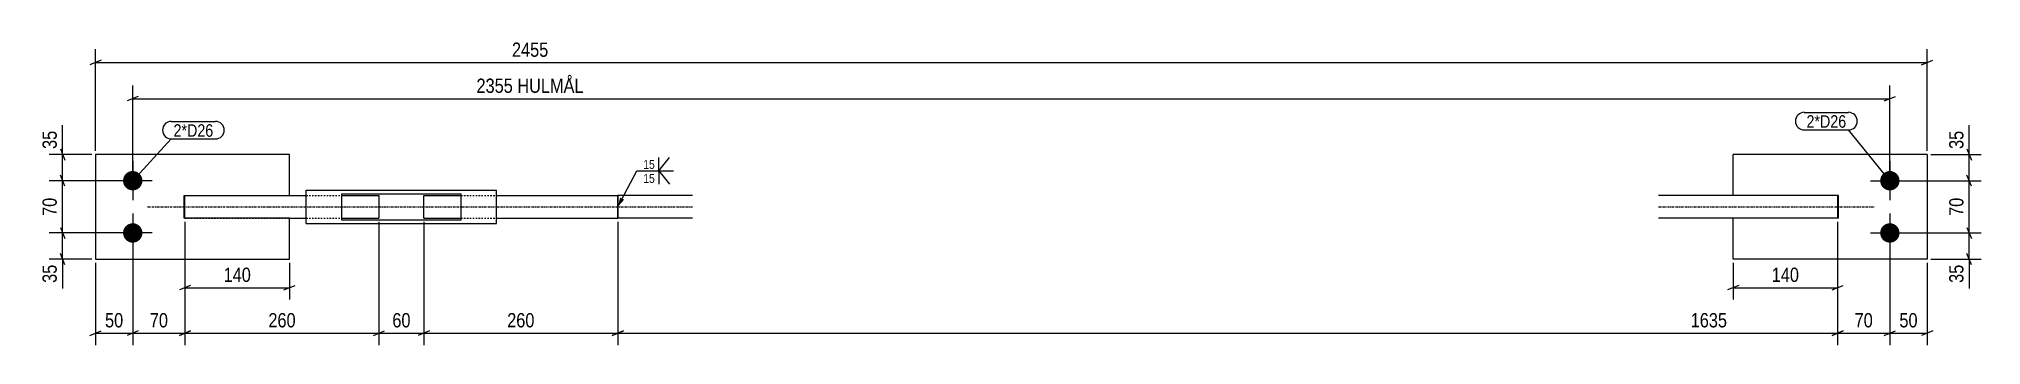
# Model space of a CAD drawing. Header units: millimetres. Extents: x 8 to 11438, y -13 to 422.
# Drawn here: x 8 to 2611, y 12 to 422 of the extents above.
import ezdxf

# ---------------------------------------------------------------- set-up
doc = ezdxf.new("R2010")
doc.units = ezdxf.units.MM
doc.linetypes.add('DXK_LINE_DOT2', pattern=[3.9198, 1.9599, -1.9599])
doc.linetypes.add('DXK_LINE_DOT3', pattern=[5.9187, 2.979, -0.9799, 0.9799, -0.9799])
for name, color, linetype in [('MÅLSÆTNING', 7, 'Continuous'), ('STÅL', 7, 'Continuous'), ('TEKST', 7, 'Continuous')]:
    doc.layers.add(name, color=color, linetype=linetype)
doc.styles.add('Arial Narrow', font='ARIALN.TTF', dxfattribs={"height": 0.2})

msp = doc.modelspace()

# ---------------------------------------------------------------- hatches: boundary and pattern name
at = {"layer": 'STÅL', "linetype": 'Continuous'}
for points in [[(133.8, 219.3, -1), (133.8, 245.3, -1)], [(2488.5, 245.3, -1), (2488.5, 219.3, -1)], [(133.8, 149.3, -1), (133.8, 175.3, -1)], [(2488.5, 175.3, -1), (2488.5, 149.3, -1)]]:
    msp.add_hatch(color=96, dxfattribs=at).paths.add_polyline_path(points)
at = {"layer": 'TEKST', "linetype": 'Continuous'}
msp.add_hatch(color=3, dxfattribs=at).paths.add_polyline_path([(792.4, 206.9), (783.8, 197.3), (786.9, 209.8)])

# ---------------------------------------------------------------- linework, layer by layer
at = {"layer": 'MÅLSÆTNING', "color": 7, "linetype": 'Continuous'}
for p, q in [((91.3, 393.6), (76.3, 387.6)), ((83.8, 272.3), (83.8, 408.3)), ((83.8, 390.6), (2538.5, 390.6)), ((2531, 387.6), (2546, 393.6)), ((2538.5, 272.3), (2538.5, 408.3)), ((141.3, 345.2), (126.3, 339.2)), ((133.8, 237.3), (133.8, 360)), ((133.8, 342.2), (2488.5, 342.2)), ((2481, 339.2), (2496, 345.2)), ((2488.5, 237.3), (2488.5, 360)), ((78.8, 267.3), (22, 267.3)), ((36.8, 274.8), (42.8, 259.8)), ((39.8, 232.3), (39.8, 267.3)), ((2543.5, 267.3), (2610.8, 267.3)), ((2591.8, 274.8), (2597.8, 259.8)), ((2594.8, 232.3), (2594.8, 267.3)), ((42.8, 224.8), (36.8, 239.8)), ((42.8, 224.8), (36.8, 239.8)), ((2597.8, 224.8), (2591.8, 239.8)), ((128.8, 232.3), (22, 232.3)), ((128.8, 232.3), (22, 232.3)), ((39.8, 162.3), (39.8, 232.3)), ((2493.5, 232.3), (2610.8, 232.3)), ((2493.5, 232.3), (2610.8, 232.3)), ((2594.8, 162.3), (2594.8, 232.3)), ((128.8, 162.3), (22, 162.3)), ((128.8, 162.3), (22, 162.3)), ((36.8, 169.8), (42.8, 154.8)), ((39.8, 127.3), (39.8, 162.3)), ((133.8, 157.3), (133.8, 12)), ((133.8, 157.3), (133.8, 12)), ((203.8, 177.3), (203.8, 73)), ((203.8, 177.3), (203.8, 12)), ((203.8, 177.3), (203.8, 12)), ((463.8, 177.3), (463.8, 12)), ((463.8, 177.3), (463.8, 12)), ((523.8, 177.3), (523.8, 12)), ((523.8, 177.3), (523.8, 12)), ((783.8, 177.3), (783.8, 12)), ((783.8, 177.3), (783.8, 12)), ((2418.5, 177.3), (2418.5, 12)), ((2418.5, 177.3), (2418.5, 12)), ((2418.5, 177.3), (2418.5, 73)), ((2488.5, 157.3), (2488.5, 12)), ((2493.5, 162.3), (2610.8, 162.3)), ((2493.5, 162.3), (2610.8, 162.3)), ((2591.8, 169.8), (2597.8, 154.8)), ((2594.8, 127.3), (2594.8, 162.3)), ((42.8, 119.8), (36.8, 134.8)), ((2597.8, 119.8), (2591.8, 134.8)), ((78.8, 127.3), (22, 127.3)), ((83.8, 122.3), (83.8, 12)), ((343.8, 122.3), (343.8, 73)), ((2278.5, 122.3), (2278.5, 73)), ((2538.5, 122.3), (2538.5, 12)), ((2543.5, 127.3), (2610.8, 127.3)), ((211.3, 92), (196.3, 86)), ((203.8, 89), (343.8, 89)), ((336.3, 86), (351.3, 92)), ((2286, 92), (2271, 86)), ((2278.5, 89), (2418.5, 89)), ((2411, 86), (2426, 92)), ((76.3, 25), (91.3, 31)), ((83.8, 28), (133.8, 28)), ((141.3, 31), (126.3, 25)), ((133.8, 28), (203.8, 28)), ((211.3, 31), (196.3, 25)), ((196.3, 25), (211.3, 31)), ((203.8, 28), (463.8, 28)), ((456.3, 25), (471.3, 31)), ((463.8, 28), (523.8, 28)), ((531.3, 31), (516.3, 25)), ((531.3, 31), (516.3, 25)), ((523.8, 28), (783.8, 28)), ((791.3, 31), (776.3, 25)), ((776.3, 25), (791.3, 31)), ((783.8, 28), (2418.5, 28)), ((2411, 25), (2426, 31)), ((2426, 31), (2411, 25)), ((2481, 25), (2496, 31)), ((2488.5, 28), (2538.5, 28)), ((2546, 31), (2531, 25))]:
    msp.add_line(p, q, dxfattribs=at)
at = {"layer": 'STÅL', "color": 2, "linetype": 'Continuous'}
for p, q in [((343.8, 267.3), (83.8, 267.3)), ((83.8, 267.3), (83.8, 127.3)), ((343.8, 212.3), (343.8, 267.3)), ((2538.5, 267.3), (2278.5, 267.3)), ((2278.5, 212.3), (2278.5, 267.3)), ((2538.5, 267.3), (2538.5, 127.3)), ((202.8, 182.3), (202.8, 212.3)), ((202.8, 212.3), (343.8, 212.3)), ((203.8, 184.3), (203.8, 212.3)), ((343.8, 212.3), (366.3, 212.3)), ((366.3, 219.8), (621.3, 219.8)), ((366.3, 174.8), (366.3, 219.8)), ((413.8, 214.8), (573.8, 214.8)), ((413.8, 214.8), (413.8, 179.8)), ((413.8, 212.3), (463.8, 212.3)), ((463.8, 212.3), (463.8, 182.3)), ((523.8, 212.3), (573.8, 212.3)), ((523.8, 184.3), (523.8, 212.3)), ((573.8, 179.8), (573.8, 214.8)), ((621.3, 174.8), (621.3, 219.8)), ((621.3, 212.3), (783.8, 212.3)), ((883.8, 212.3), (783.8, 212.3)), ((783.8, 182.3), (783.8, 212.3)), ((783.8, 212.3), (783.8, 182.3)), ((2278.5, 212.3), (2178.5, 212.3)), ((2419.5, 212.3), (2278.5, 212.3)), ((2418.5, 212.3), (2418.5, 182.3)), ((2419.5, 182.3), (2419.5, 212.3)), ((343.8, 182.3), (202.8, 182.3)), ((203.8, 182.3), (203.8, 184.3)), ((343.8, 127.3), (343.8, 182.3)), ((343.8, 182.3), (366.3, 182.3)), ((413.8, 182.3), (463.8, 182.3)), ((523.8, 182.3), (523.8, 184.3)), ((523.8, 182.3), (573.8, 182.3)), ((621.3, 182.3), (783.8, 182.3)), ((883.8, 182.3), (783.8, 182.3)), ((2278.5, 182.3), (2178.5, 182.3)), ((2278.5, 127.3), (2278.5, 182.3)), ((2419.5, 182.3), (2278.5, 182.3)), ((366.3, 174.8), (621.3, 174.8)), ((413.8, 179.8), (573.8, 179.8)), ((83.8, 127.3), (343.8, 127.3)), ((2538.5, 127.3), (2278.5, 127.3))]:
    msp.add_line(p, q, dxfattribs=at)
at = {"layer": 'STÅL', "color": 96, "linetype": 'Continuous'}
for p, q in [((133.8, 258.3), (133.8, 206.3)), ((2488.5, 258.3), (2488.5, 206.3)), ((159.8, 232.3), (107.8, 232.3)), ((2462.5, 232.3), (2514.5, 232.3)), ((133.8, 188.3), (133.8, 136.3)), ((2488.5, 188.3), (2488.5, 136.3)), ((159.8, 162.3), (107.8, 162.3)), ((2462.5, 162.3), (2514.5, 162.3))]:
    msp.add_line(p, q, dxfattribs=at)
at = {"layer": 'STÅL', "color": 7, "linetype": 'DXK_LINE_DOT2'}
for p, q in [((203.8, 212.3), (343.8, 212.3)), ((366.3, 212.3), (413.8, 212.3)), ((573.8, 212.3), (621.3, 212.3)), ((2418.5, 212.3), (2278.5, 212.3)), ((203.8, 182.3), (343.8, 182.3)), ((366.3, 182.3), (413.8, 182.3)), ((573.8, 182.3), (621.3, 182.3)), ((2418.5, 182.3), (2278.5, 182.3))]:
    msp.add_line(p, q, dxfattribs=at)
at = {"layer": 'STÅL', "color": 7, "linetype": 'DXK_LINE_DOT3'}
for p, q in [((153.8, 197.3), (316.3, 197.3)), ((316.3, 197.3), (473.8, 197.3)), ((473.8, 197.3), (833.8, 197.3)), ((833.8, 197.3), (883.8, 197.3)), ((2178.5, 197.3), (2468.5, 197.3))]:
    msp.add_line(p, q, dxfattribs=at)

# ---------------------------------------------------------------- wipeouts: each hides what was drawn before it
at = {"color": 0}
for points in [[(2430.1, 303.3), (2430.1, 320.8), (2376.8, 320.8), (2376.8, 303.3)], [(241.7, 291.2), (241.7, 308.7), (188.5, 308.7), (188.5, 291.2)], [(834.4, 247.2), (834.4, 261.7), (817.1, 261.7), (817.1, 247.2)]]:
    msp.add_wipeout(points, dxfattribs=at).dxf.layer = 'TEKST'

# ---------------------------------------------------------------- next in the draw order: linework, layer by layer
at = {"layer": 'TEKST', "color": 3, "linetype": 'Continuous'}
for q in [(853, 263.6), (838.7, 263.6)]:
    msp.add_line((838.7, 245.7), q, dxfattribs=at)

# ---------------------------------------------------------------- next in the draw order: wipeouts: each hides what was drawn before it
at = {"color": 0}
for points, layer in [([(694.7, 394.3), (694.7, 422.3), (638, 422.3), (638, 394.3)], 'MÅLSÆTNING'), ([(742.2, 346), (742.2, 374), (590.5, 374), (590.5, 346)], 'MÅLSÆTNING'), ([(36, 303.2), (8, 303.2), (8, 270.8), (36, 270.8)], 'MÅLSÆTNING'), ([(2591.1, 303.2), (2563.1, 303.2), (2563.1, 270.8), (2591.1, 270.8)], 'MÅLSÆTNING'), ([(36, 213.5), (8, 213.5), (8, 181.1), (36, 181.1)], 'MÅLSÆTNING'), ([(2591.1, 213.5), (2563.1, 213.5), (2563.1, 181.1), (2591.1, 181.1)], 'MÅLSÆTNING'), ([(36, 123.8), (8, 123.8), (8, 91.4), (36, 91.4)], 'MÅLSÆTNING'), ([(296.1, 92.7), (296.1, 120.7), (251.6, 120.7), (251.6, 92.7)], 'MÅLSÆTNING'), ([(2370.7, 92.7), (2370.7, 120.7), (2326.2, 120.7), (2326.2, 92.7)], 'MÅLSÆTNING'), ([(2591.1, 123.8), (2563.1, 123.8), (2563.1, 91.4), (2591.1, 91.4)], 'MÅLSÆTNING'), ([(185, 31.8), (185, 59.8), (152.7, 59.8), (152.7, 31.8)], 'MÅLSÆTNING'), ([(356.1, 31.8), (356.1, 59.8), (311.6, 59.8), (311.6, 31.8)], 'MÅLSÆTNING'), ([(510, 31.8), (510, 59.8), (477.7, 59.8), (477.7, 31.8)], 'MÅLSÆTNING'), ([(676.1, 31.8), (676.1, 59.8), (631.6, 59.8), (631.6, 31.8)], 'MÅLSÆTNING'), ([(2274.3, 31.8), (2274.3, 59.8), (2217.6, 59.8), (2217.6, 31.8)], 'MÅLSÆTNING'), ([(2529.7, 31.8), (2529.7, 59.8), (2497.3, 59.8), (2497.3, 31.8)], 'MÅLSÆTNING'), ([(2430.1, 303.3), (2430.1, 320.8), (2376.8, 320.8), (2376.8, 303.3)], 'TEKST'), ([(241.7, 291.2), (241.7, 308.7), (188.5, 308.7), (188.5, 291.2)], 'TEKST')]:
    msp.add_wipeout(points, dxfattribs=at).dxf.layer = layer

# ---------------------------------------------------------------- next in the draw order: linework, layer by layer
at = {"layer": 'MÅLSÆTNING', "color": 7, "linetype": 'Continuous'}
for p, q in [((39.8, 267.3), (39.8, 306.7)), ((39.8, 267.3), (39.8, 306.7)), ((2594.8, 267.3), (2594.8, 306.7)), ((2594.8, 267.3), (2594.8, 306.7)), ((2597.8, 224.8), (2591.8, 239.8)), ((36.8, 169.8), (42.8, 154.8)), ((2488.5, 157.3), (2488.5, 12)), ((2591.8, 169.8), (2597.8, 154.8)), ((39.8, 127.3), (39.8, 87.9)), ((39.8, 127.3), (39.8, 87.9)), ((2594.8, 127.3), (2594.8, 87.9)), ((2594.8, 127.3), (2594.8, 87.9)), ((141.3, 31), (126.3, 25)), ((456.3, 25), (471.3, 31)), ((2418.5, 28), (2488.5, 28)), ((2481, 25), (2496, 31))]:
    msp.add_line(p, q, dxfattribs=at)
at = {"layer": 'TEKST', "color": 7, "linetype": 'Continuous'}
for p, q in [((2373.8, 323.8), (2433.1, 323.8)), ((133.8, 232.3), (185.5, 288.2)), ((185.5, 311.7), (244.7, 311.7)), ((185.5, 288.2), (244.7, 288.2)), ((2373.8, 300.3), (2433.1, 300.3)), ((2488.5, 232.3), (2433.1, 300.3))]:
    msp.add_line(p, q, dxfattribs=at)
for centre, radius, start, end in [((2373.8, 312.1), 11.8, 90, 270), ((2433.1, 312.1), 11.8, 270, 90), ((185.5, 300), 11.7, 90, 270), ((244.7, 300), 11.7, 270, 90)]:
    msp.add_arc(centre, radius, start, end, dxfattribs=at)

# ---------------------------------------------------------------- next in the draw order: texts
at = {"layer": 'MÅLSÆTNING', "color": 3, "style": 'Arial Narrow'}
for s, height, p in [('2455', 19.09, (642, 398.3)), ('2355 HULMÅL', 19.089, (594.5, 350)), ('140', 19.09, (255.6, 96.7)), ('140', 19.09, (2330.2, 96.7)), ('70', 19.09, (156.7, 35.8)), ('260', 19.09, (315.6, 35.8)), ('60', 19.09, (481.7, 35.8)), ('260', 19.09, (635.6, 35.8)), ('1635', 19.09, (2221.6, 35.8)), ('50', 19.09, (2501.3, 35.8))]:
    msp.add_text(s, height=height, dxfattribs=at).set_placement(p)
for s, p in [('35', (32, 274.8)), ('35', (2587.1, 274.8)), ('70', (32, 185.1)), ('70', (2587.1, 185.1)), ('35', (32, 95.4)), ('35', (2587.1, 95.4))]:
    msp.add_text(s, height=19.09, rotation=90.0002, dxfattribs=at).set_placement(p)
at = {"layer": 'TEKST', "color": 3, "style": 'Arial Narrow'}
for p in [(2376.8, 303.3), (188.5, 291.2)]:
    msp.add_text('2*D26', height=16.7, dxfattribs=at).set_placement(p)

# ---------------------------------------------------------------- next in the draw order: wipeouts: each hides what was drawn before it
at = {"color": 0, "linetype": 'Continuous'}
msp.add_wipeout([(834.4, 228.4), (834.4, 242.9), (817.1, 242.9), (817.1, 228.4)], dxfattribs=at).dxf.layer = 'TEKST'

# ---------------------------------------------------------------- next in the draw order: linework, layer by layer
at = {"layer": 'TEKST', "color": 3, "linetype": 'Continuous'}
for p, q in [((783.8, 197.3), (809.4, 245.7)), ((809.4, 245.7), (858.4, 245.7)), ((838.7, 245.7), (853, 227.8)), ((838.7, 245.7), (838.7, 227.8))]:
    msp.add_line(p, q, dxfattribs=at)

# ---------------------------------------------------------------- next in the draw order: texts
at = {"layer": 'TEKST', "color": 3, "style": 'Arial Narrow'}
msp.add_text('15', height=11.93, dxfattribs=at).set_placement((818.1, 248.2))
at = {"layer": 'TEKST', "color": 3, "linetype": 'Continuous', "style": 'Arial Narrow'}
msp.add_text('15', height=11.93, dxfattribs=at).set_placement((818.1, 229.4))

# ---------------------------------------------------------------- next in the draw order: wipeouts: each hides what was drawn before it
at = {"color": 0}
for points in [[(125, 31.8), (125, 59.8), (92.7, 59.8), (92.7, 31.8)], [(2469.7, 31.8), (2469.7, 59.8), (2437.3, 59.8), (2437.3, 31.8)]]:
    msp.add_wipeout(points, dxfattribs=at).dxf.layer = 'MÅLSÆTNING'

# ---------------------------------------------------------------- next in the draw order: texts
at = {"layer": 'MÅLSÆTNING', "color": 3, "style": 'Arial Narrow'}
for s, p in [('50', (96.7, 35.8)), ('70', (2441.3, 35.8))]:
    msp.add_text(s, height=19.09, dxfattribs=at).set_placement(p)

doc.saveas('drawing.dxf')
